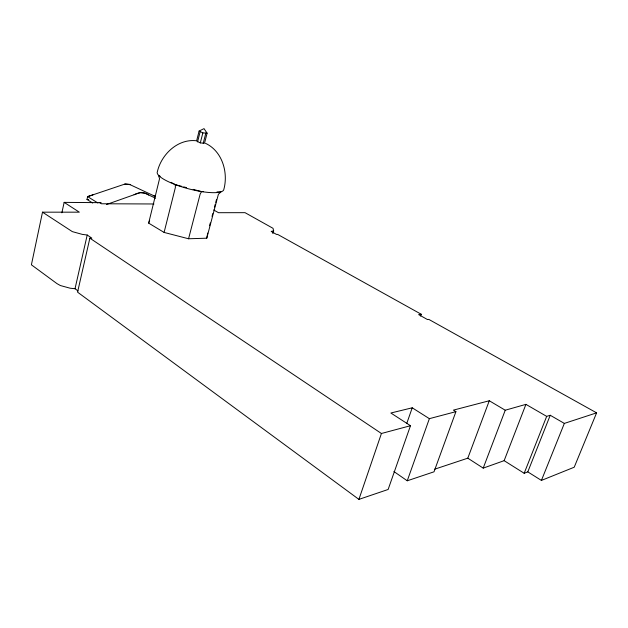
<?xml version="1.0" encoding="UTF-8"?>
<svg xmlns="http://www.w3.org/2000/svg" width="628" height="628" viewBox="0 0 628 628"><rect width="100%" height="100%" fill="white"/><g stroke="black" fill="none" stroke-linecap="round" stroke-linejoin="round"><path stroke-width="0.94" d="M160.124 176.28L158.444 175.353L159.559 178.666L148.655 223.121L164.096 232.431L188.565 238.766L206.753 238.2L207.742 233.074M61.874 212.821L64.142 202.373L79.34 212.17L42.508 212.17L31.4 264.812L56.999 283.636L60.382 285.544L70.163 288.213L75.022 288.731L78.037 290.945M92.701 203.025L86.986 199.469L87.63 196.619L93.023 194.829M75.022 288.731L87.206 235.029L82.284 234.377L72.338 231.63L42.508 212.17M87.206 235.029L91.853 238.145L89.867 238.169L77.566 292.161L358.91 499.386L388.135 489.471L410.484 425.713L390.867 413.012L412.227 407.8L429.371 418.664L455.92 411.654L434.011 471.809L407.25 480.789L393.889 471.518M164.096 232.431L175.385 187.45L175.243 184.64L171.044 182.316M199.107 131.032L196.572 141.033L200.301 142.901L204.532 143.192L207.091 133.207L204.022 128.63L199.107 131.032L202.86 132.877L207.091 133.207L206.086 132.351M197.553 141.904L200.104 131.88M200.301 142.901L202.86 132.877M203.197 143.435L205.764 133.426M188.565 238.766L200.175 194.013L201.588 191.619L203.519 191.65M209.556 225.75L210.294 222.948M212.029 216.401L212.774 213.599M214.509 207.059L215.247 204.249M215.742 202.381L216.487 199.578M206.753 238.2L218.395 194.272L220.907 191.948L217.037 191.878M272.842 233.592L273.643 230.806L273.015 228.309L245.038 212.672L218.505 212.704L213.622 209.956M420.603 316.072L421.231 314.251L277.647 234.401L276.54 234.432L271.17 231.426L273.643 230.806M358.91 499.386L381.424 433.493L410.484 425.713M406.779 423.413L412.227 407.8M407.25 480.789L429.371 418.664M467.805 458.173L489.283 400.758L505.242 410.217L525.926 404.361L546.674 416.372L550.238 415.265L564.344 423.405L596.6 412.855L574.22 467.216L541.415 480.428L527.795 471.879L524.176 473.276L504.143 460.669L483.207 468.119L467.805 458.173L434.38 469.289M483.207 468.119L505.242 410.217M504.143 460.669L525.926 404.361M524.176 473.276L546.674 416.372M527.795 471.879L550.238 415.265M541.415 480.428L564.344 423.405M148.655 223.121L149.652 220.664M106.462 204.524L140.264 192.561L145.068 193.306L155.618 198.205M489.283 400.758L453.416 410.131L455.92 411.654M421.231 314.251L418.625 314.597L427.495 319.558L428.791 319.385L596.6 412.855M153.954 203.974L101.43 203.77L99.624 202.663M64.142 202.373L101.171 202.671M86.986 199.469L88.65 199.484M124.564 184.185L129.242 184.279L155.516 196.556M195.865 140.703C177.426 138.89 161.31 154.59 157.353 171.75A34.414 8.203 14.8 0 0 188.117 188.698A34.414 8.203 14.8 0 0 223.827 189.436C228.474 172.464 222.241 151.065 205.458 143.302M130.177 184.711L125.333 183.918L87.63 196.619L97.897 202.993M175.243 184.64L181.83 186.383M183.714 186.885L186.532 187.631M193.118 189.373L201.588 191.619M153.829 195.763L155.414 196.501M89.867 238.169L381.424 433.493M134.039 194.766A20.002 14.507 -58.4 0 1 148.616 194.955"/></g></svg>
